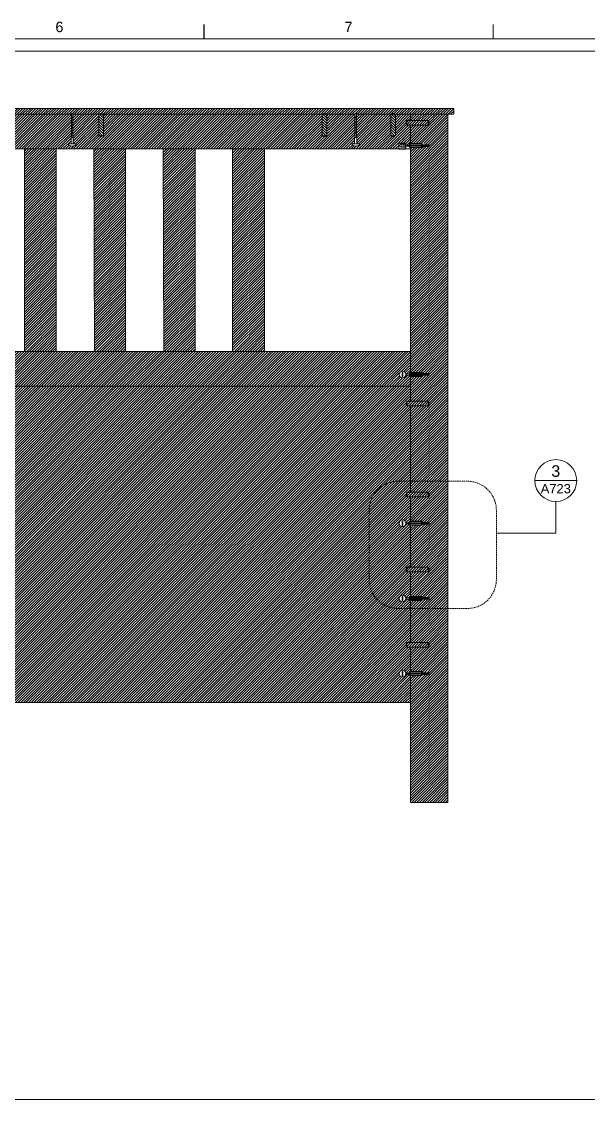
# Paper-space layout 'A722' of a CAD drawing. Header units: centimetres, sheet in millimetres. Extents: x 13 to 579, y 10 to 416.
# Drawn here: x 290.1 to 388.1, y 228.5 to 414.9 of the extents above; entities that cross this region are included whole.
import ezdxf
from ezdxf.enums import TextEntityAlignment as Align

# ---------------------------------------------------------------- set-up
doc = ezdxf.new("R2010")
doc.units = ezdxf.units.CM
doc.linetypes.add('DASHED', pattern=[0.75, 0.5, -0.25])
for name, color, linetype, lineweight in [('A-ANNO-SYMB', 3, 'Continuous', 18), ('A-ELEV-MBE', 8, 'Continuous', 18), ('A-FURN', 8, 'Continuous', 18), ('A-SECT-MCUT1', 7, 'Continuous', 13), ('G-ANNO-NPLT', 2, 'Continuous', 18), ('G-ANNO-TEXT', 3, 'Continuous', 18), ('G-ANNO-TTLB', 3, 'Continuous', 18)]:
    doc.layers.add(name, color=color, linetype=linetype, lineweight=lineweight)
doc.styles.add('ARIAL', font='arial.ttf')
pattern_1 = [(45, (-1043.21104, 453.32193), (-0.2245064, 0.2245064), [])]

# ---------------------------------------------------------------- blocks, each defined once
blk = doc.blocks.new('12222222')
at = {"layer": 'A-SECT-MCUT1'}
for p, q in [((5575.4, 337.4), (5568.4, 337.4)), ((5568.4, 315.4), (5568.4, 337.4)), ((5575.4, 336.2), (5568.4, 336.2)), ((5569.4, 316.6), (5569.4, 336.2)), ((5569.9, 348.1), (5573.9, 346.9)), ((5569.9, 346.8), (5573.9, 345.7)), ((5569.9, 345.6), (5573.9, 344.4)), ((5569.9, 344.3), (5573.9, 343.2)), ((5569.9, 343.1), (5573.9, 341.9)), ((5569.9, 341.9), (5573.9, 340.7)), ((5569.9, 340.6), (5573.9, 339.4)), ((5569.9, 339.4), (5573.9, 338.2)), ((5573.1, 349.4), (5570.7, 349.4)), ((5571.4, 336.2), (5571.4, 316.6)), ((5572.4, 336.2), (5572.4, 316.6)), ((5574.4, 316.6), (5574.4, 336.2)), ((5575.4, 315.4), (5575.4, 337.4)), ((5575.4, 337.4), (5575.4, 336.2)), ((5567.8, 308.9), (5569.3, 308.9)), ((5567.8, 297.3), (5567.8, 308.9)), ((5569.3, 308.9), (5567.8, 308.9)), ((5575.4, 316.6), (5568.4, 316.6)), ((5575.4, 315.4), (5568.4, 315.4)), ((5569.3, 308.9), (5569.3, 300.9)), ((5569.3, 305.4), (5569.3, 307.9)), ((5574.5, 307.9), (5569.3, 307.9)), ((5574.5, 305.4), (5569.3, 305.4)), ((5569.3, 305.4), (5574.5, 305.4)), ((5574.5, 302.4), (5569.3, 302.4)), ((5570.9, 307.9), (5570.9, 315.4)), ((5572.9, 307.9), (5572.9, 315.4)), ((5574.5, 308.9), (5577.8, 308.9)), ((5574.5, 308.9), (5574.5, 300.9)), ((5574.5, 305.4), (5574.5, 307.9)), ((5575.4, 315.4), (5575.4, 316.6)), ((5577.8, 297.3), (5577.8, 308.9)), ((5577.8, 297.3), (5567.8, 297.3))]:
    blk.add_line(p, q, dxfattribs=at)
for points in [[(5570.7, 349.4), (5570.7, 337.4)], [(5573.1, 337.4), (5573.1, 349.4)]]:
    blk.add_lwpolyline(points, dxfattribs=at)
blk.add_arc((5571.9, 301.4), 2.67, 190.3048, 349.6952, dxfattribs=at)
blk = doc.blocks.new('DETAGLI')
at = {"layer": 'A-ANNO-SYMB', "linetype": 'Continuous'}
blk.add_line((486.66, 356.17), (504.76, 356.17), dxfattribs=at)
blk.add_circle((495.71, 356.17), 9.05, dxfattribs=at)
for tag, p in [('TAVOLA', (495.71, 362.76)), ('SEZIONE', (495.71, 354.67))]:
    blk.add_attdef(tag, text='', height=5, dxfattribs=at).set_placement(p, align=Align.TOP_CENTER)

psp = doc.layouts.new('A722')

# ---------------------------------------------------------------- hatches: boundary and pattern name
at = {"layer": 'A-ELEV-MBE'}
h = psp.add_hatch(dxfattribs=at)
h.set_pattern_fill('ANSI31', color=256, scale=0.1)
h.set_pattern_definition(pattern_1)
h.paths.add_polyline_path([(364.84, 399.85), (363.84, 399.85), (357.34, 399.85), (198.84, 399.85), (197.84, 399.85), (197.84, 398.85), (207.94, 398.85), (208.19, 399), (208.49, 399), (208.74, 398.85), (214.66, 398.85), (214.66, 399), (214.92, 399), (214.92, 398.85), (219.79, 398.85), (220.04, 399), (220.34, 399), (220.59, 398.85), (258.44, 398.85), (258.69, 399), (258.99, 399), (259.24, 398.85), (263.71, 398.85), (263.71, 399), (263.97, 399), (263.97, 398.85), (298.71, 398.85), (298.71, 399), (298.97, 399), (298.97, 398.85), (303.44, 398.85), (303.69, 399), (303.99, 399), (304.24, 398.85), (342.09, 398.85), (342.34, 399), (342.64, 399), (342.89, 398.85), (347.76, 398.85), (347.76, 399), (348.02, 399), (348.02, 398.85), (353.94, 398.85), (354.19, 399), (354.49, 399), (354.74, 398.85), (364.84, 398.85)])
h = psp.add_hatch(dxfattribs=at)
h.set_pattern_fill('ANSI31', color=256, scale=0.1)
h.set_pattern_definition(pattern_1)
h.paths.add_polyline_path([(342.09, 398.85), (304.24, 398.85), (304.24, 395.15), (303.99, 395), (303.69, 395), (303.44, 395.15), (303.44, 398.85), (298.97, 398.85), (298.97, 398.51), (298.97, 397.42), (298.97, 395.05), (299.04, 394.85), (299.04, 393.75), (299.5, 393.75), (299.5, 393.56, -0.133853), (298.9, 393.36), (298.87, 393.36, -0.162936), (298.2, 393.56), (298.2, 393.75), (298.64, 393.75), (298.64, 395.05), (298.71, 395.05), (298.71, 397.7), (298.71, 398.5), (298.71, 398.85), (263.97, 398.85), (263.97, 398.51), (263.97, 397.42), (263.97, 395.05), (264.04, 394.85), (264.04, 393.75), (264.5, 393.75), (264.5, 393.56, -0.133853), (263.9, 393.36), (263.87, 393.36, -0.162936), (263.2, 393.56), (263.2, 393.75), (263.64, 393.75), (263.64, 395.05), (263.71, 395.05), (263.71, 397.7), (263.71, 398.5), (263.71, 398.85), (259.24, 398.85), (259.24, 395.15), (258.99, 395), (258.69, 395), (258.44, 395.15), (258.44, 398.85), (220.59, 398.85), (220.59, 395.15), (220.34, 395), (220.04, 395), (219.79, 395.15), (219.79, 398.85), (214.92, 398.85), (214.92, 398.51), (214.92, 397.42), (214.92, 395.05), (214.99, 394.85), (214.99, 393.75), (215.45, 393.75), (215.45, 393.56, -0.133853), (214.85, 393.36), (214.82, 393.36, -0.162936), (214.15, 393.56), (214.15, 393.75), (214.59, 393.75), (214.59, 395.05), (214.66, 395.05), (214.66, 397.7), (214.66, 398.5), (214.66, 398.85), (208.74, 398.85), (208.74, 395.15), (208.49, 395), (208.19, 395), (207.94, 395.15), (207.94, 398.85), (205.34, 398.85), (205.34, 397.75), (205.94, 397.75), (206.09, 397.5), (206.09, 397.2), (205.94, 396.95), (205.34, 396.95), (205.34, 393.78), (205.49, 393.78), (205.49, 393.33), (206.24, 393.33), (206.49, 393.27), (206.49, 393.7), (206.14, 393.7), (206.14, 393.85), (207.3, 393.85), (207.3, 392.85), (230.59, 392.85), (236.09, 392.85), (242.59, 392.85), (248.09, 392.85), (254.59, 392.85), (260.09, 392.85), (266.59, 392.85), (272.09, 392.85), (278.59, 392.85), (284.09, 392.85), (290.59, 392.85), (296.09, 392.85), (302.59, 392.85), (308.09, 392.85), (314.59, 392.85), (320.09, 392.85), (326.59, 392.85), (332.09, 392.85), (355.38, 392.85), (355.38, 393.85), (356.54, 393.85), (356.54, 393.53), (357.19, 393.53), (357.19, 393.78), (357.34, 393.78), (357.34, 396.95), (356.74, 396.95), (356.59, 397.2), (356.59, 397.5), (356.74, 397.75), (357.34, 397.75), (357.34, 398.85), (354.74, 398.85), (354.74, 395.15), (354.49, 395), (354.19, 395), (353.94, 395.15), (353.94, 398.85), (348.02, 398.85), (348.02, 398.51), (348.02, 397.42), (348.02, 395.05), (348.09, 394.85), (348.09, 393.75), (348.55, 393.75), (348.55, 393.56, -0.133853), (347.95, 393.36), (347.92, 393.36, -0.162936), (347.25, 393.56), (347.25, 393.75), (347.69, 393.75), (347.69, 395.05), (347.76, 395.05), (347.76, 397.7), (347.76, 398.5), (347.76, 398.85), (342.89, 398.85), (342.89, 395.15), (342.64, 395), (342.34, 395), (342.09, 395.15)])
h = psp.add_hatch(dxfattribs=at)
h.set_pattern_fill('ANSI31', color=256, scale=0.1)
h.set_pattern_definition(pattern_1)
h.paths.add_polyline_path([(363.84, 398.85), (357.34, 398.85), (357.34, 397.75), (360.44, 397.75), (360.68, 397.35), (360.44, 396.95), (357.34, 396.95), (357.34, 393.78), (359.75, 393.78), (359.68, 393.55), (359.8, 393.55), (359.83, 393.63), (360.45, 393.63), (360.42, 393.55), (360.59, 393.55), (360.59, 393.32), (360.36, 393.32), (360.33, 393.23), (360.08, 393.23), (360.08, 393.23), (359.59, 393.23), (359.61, 393.32), (359.49, 393.32), (359.39, 392.97), (359.39, 393.08), (357.34, 393.08), (357.34, 354.2), (359.39, 354.2), (359.39, 353.5), (357.34, 353.5), (357.34, 351.85), (357.34, 349.25), (360.44, 349.25), (360.68, 348.85), (360.44, 348.45), (357.34, 348.45), (357.34, 345.85), (357.34, 333.51), (360.44, 333.51), (360.68, 333.11), (360.44, 332.71), (357.34, 332.71), (357.34, 328.46), (359.39, 328.46), (359.39, 327.76), (357.34, 327.76), (357.34, 320.51), (360.44, 320.51), (360.68, 320.11), (360.44, 319.71), (357.34, 319.71), (357.34, 315.46), (359.39, 315.46), (359.39, 314.76), (357.34, 314.76), (357.34, 307.51), (360.44, 307.51), (360.68, 307.11), (360.44, 306.71), (357.34, 306.71), (357.34, 302.46), (359.39, 302.46), (359.39, 301.76), (357.34, 301.76), (357.34, 279.85), (363.84, 279.85), (363.84, 345.85)])
h = psp.add_hatch(dxfattribs=at)
h.set_pattern_fill('ANSI31', color=256, scale=0.1)
h.set_pattern_definition(pattern_1)
h.paths.add_polyline_path([(355.38, 393.85), (356.54, 393.85), (356.54, 393.7), (355.74, 393.7)], flags=17)
h = psp.add_hatch(dxfattribs=at)
h.set_pattern_fill('ANSI31', color=256, scale=0.1)
h.set_pattern_definition(pattern_1)
h.paths.add_polyline_path([(296.09, 392.85), (290.59, 392.85), (290.59, 357.85), (292.63, 357.85), (296.09, 357.85)])
h = psp.add_hatch(dxfattribs=at)
h.set_pattern_fill('ANSI31', color=256, scale=0.1)
h.set_pattern_definition(pattern_1)
h.paths.add_polyline_path([(308.09, 392.85), (302.59, 392.85), (302.72, 357.85), (308.09, 357.85)])
h = psp.add_hatch(dxfattribs=at)
h.set_pattern_fill('ANSI31', color=256, scale=0.1)
h.set_pattern_definition(pattern_1)
h.paths.add_polyline_path([(320.09, 392.85), (314.59, 392.85), (314.7, 357.85), (320.09, 357.85)])
h = psp.add_hatch(dxfattribs=at)
h.set_pattern_fill('ANSI31', color=256, scale=0.1)
h.set_pattern_definition(pattern_1)
h.paths.add_polyline_path([(332.09, 392.85), (326.59, 392.85), (326.59, 357.85), (332.09, 357.85)])
h = psp.add_hatch(dxfattribs=at)
h.set_pattern_fill('ANSI31', color=256, scale=0.1)
h.set_pattern_definition(pattern_1)
h.paths.add_polyline_path([(357.34, 357.85), (292.63, 357.85), (290.59, 357.85), (215.47, 357.85), (205.34, 357.85), (205.34, 354.2), (205.49, 354.2), (205.49, 353.95), (206.14, 353.95, -0.916908), (207.29, 353.85, -0.916908), (206.14, 353.75), (205.49, 353.75), (205.49, 353.5), (205.34, 353.5), (205.34, 351.85), (357.34, 351.85), (357.34, 353.5), (357.19, 353.5), (357.19, 353.75), (356.54, 353.75, -0.916908), (355.39, 353.85, -0.916908), (356.54, 353.95), (357.19, 353.95), (357.19, 354.2), (357.34, 354.2)])
h = psp.add_hatch(dxfattribs=at)
h.set_pattern_fill('ANSI31', color=256, scale=0.1)
h.set_pattern_definition(pattern_1)
h.paths.add_polyline_path([(357.34, 319.71), (356.74, 319.71), (356.59, 319.96), (356.59, 320.26), (356.74, 320.51), (357.34, 320.51), (357.34, 327.76), (357.19, 327.76), (357.19, 328.01), (356.54, 328.01, -0.916908), (355.39, 328.11, -0.916908), (356.54, 328.21), (357.19, 328.21), (357.19, 328.46), (357.34, 328.46), (357.34, 332.71), (356.74, 332.71), (356.59, 332.96), (356.59, 333.26), (356.74, 333.51), (357.34, 333.51), (357.34, 345.85), (357.34, 348.45), (356.74, 348.45), (356.59, 348.7), (356.59, 349), (356.74, 349.25), (357.34, 349.25), (357.34, 351.85), (205.34, 351.85), (205.34, 349.25), (205.94, 349.25), (206.09, 349), (206.09, 348.7), (205.94, 348.45), (205.34, 348.45), (205.34, 333.51), (205.94, 333.51), (206.09, 333.26), (206.09, 332.96), (205.94, 332.71), (205.34, 332.71), (205.34, 328.46), (205.49, 328.46), (205.49, 328.21), (206.14, 328.21, -0.916908), (207.29, 328.11, -0.916908), (206.14, 328.01), (205.49, 328.01), (205.49, 327.76), (205.34, 327.76), (205.34, 320.51), (205.94, 320.51), (206.09, 320.26), (206.09, 319.96), (205.94, 319.71), (205.34, 319.71), (205.34, 315.46), (205.49, 315.46), (205.49, 315.21), (206.14, 315.21, -0.916908), (207.29, 315.11, -0.916908), (206.14, 315.01), (205.49, 315.01), (205.49, 314.76), (205.34, 314.76), (205.34, 307.51), (205.94, 307.51), (206.09, 307.26), (206.09, 306.96), (205.94, 306.71), (205.34, 306.71), (205.34, 302.46), (205.49, 302.46), (205.49, 302.21), (206.14, 302.21, -0.916908), (207.29, 302.11, -0.916908), (206.14, 302.01), (205.49, 302.01), (205.49, 301.76), (205.34, 301.76), (205.34, 297.11), (357.34, 297.11), (357.34, 301.76), (357.19, 301.76), (357.19, 302.01), (356.54, 302.01, -0.916908), (355.39, 302.11, -0.916908), (356.54, 302.21), (357.19, 302.21), (357.19, 302.46), (357.34, 302.46), (357.34, 306.71), (356.74, 306.71), (356.59, 306.96), (356.59, 307.26), (356.74, 307.51), (357.34, 307.51), (357.34, 314.76), (357.19, 314.76), (357.19, 315.01), (356.54, 315.01, -0.916908), (355.39, 315.11, -0.916908), (356.54, 315.21), (357.19, 315.21), (357.19, 315.46), (357.34, 315.46)])
h.paths.add_polyline_path([(279.37, 317.35, -1), (278.87, 317.35, -1)], flags=16)
h.paths.add_polyline_path([(279.37, 311.35, -1), (278.87, 311.35, -1)], flags=16)
h.paths.add_polyline_path([(278.42, 306.92), (284.25, 306.92), (284.25, 304.31), (284.98, 304.31), (284.98, 303.06), (283.94, 303.06), (283.94, 303.27), (283.84, 303.27), (283.84, 302.11), (278.84, 302.11), (278.84, 303.27), (278.73, 303.27), (278.73, 303.06), (277.69, 303.06), (277.69, 304.31), (278.42, 304.31)], flags=16)
h.paths.add_polyline_path([(279.37, 306.35, -1), (278.87, 306.35, -1)], flags=0)
h.paths.add_polyline_path([(279.37, 304.88, -1), (278.87, 304.88, -1)], flags=0)
h.paths.add_polyline_path([(281.59, 316.87, -1), (281.09, 316.87, -1)], flags=16)
h.paths.add_polyline_path([(281.59, 310.87, -1), (281.09, 310.87, -1)], flags=16)
h.paths.add_polyline_path([(281.59, 305.87, -1), (281.09, 305.87, -1)], flags=0)
h.paths.add_polyline_path([(283.8, 317.35, -1), (283.3, 317.35, -1)], flags=16)
h.paths.add_polyline_path([(283.8, 311.35, -1), (283.3, 311.35, -1)], flags=16)
h.paths.add_polyline_path([(283.8, 306.35, -1), (283.3, 306.35, -1)], flags=0)
h.paths.add_polyline_path([(283.8, 304.88, -1), (283.3, 304.88, -1)], flags=0)
h = psp.add_hatch(dxfattribs=at)
h.set_pattern_fill('ANSI31', color=256, scale=0.1)
h.set_pattern_definition(pattern_1)
h.paths.add_polyline_path([(356.59, 348.7), (356.59, 349.25), (356.74, 349.25), (356.74, 348.45)], flags=17)
h = psp.add_hatch(dxfattribs=at)
h.set_pattern_fill('ANSI31', color=256, scale=0.1)
h.set_pattern_definition(pattern_1)
h.paths.add_polyline_path([(356.74, 333.51), (356.74, 332.71), (356.59, 332.96), (356.59, 333.51)], flags=17)
h = psp.add_hatch(dxfattribs=at)
h.set_pattern_fill('ANSI31', color=256, scale=0.1)
h.set_pattern_definition(pattern_1)
h.paths.add_polyline_path([(356.74, 320.51), (356.74, 319.71), (356.59, 319.96), (356.59, 320.51)], flags=17)
h = psp.add_hatch(dxfattribs=at)
h.set_pattern_fill('ANSI31', color=256, scale=0.1)
h.set_pattern_definition(pattern_1)
h.paths.add_polyline_path([(356.74, 307.51), (356.74, 306.71), (356.59, 306.96), (356.59, 307.51)], flags=17)
at = {"layer": 'A-SECT-MCUT1'}
h = psp.add_hatch(dxfattribs=at)
h.set_pattern_fill('ANSI31', color=256, scale=0.1, angle=90)
h.set_pattern_definition([(135, (306.46013, -351.66612), (-0.2245064, -0.2245064), [])])
h.paths.add_polyline_path([(303.44, 395.15), (304.24, 395.15), (304.24, 398.85), (303.44, 398.85)])
h = psp.add_hatch(dxfattribs=at)
h.set_pattern_fill('ANSI31', color=256, scale=0.1, angle=90)
h.set_pattern_definition([(135, (345.11013, -351.66612), (-0.2245064, -0.2245064), [])])
h.paths.add_polyline_path([(342.09, 395.15), (342.89, 395.15), (342.89, 398.85), (342.09, 398.85)])
h = psp.add_hatch(dxfattribs=at)
h.set_pattern_fill('ANSI31', color=256, scale=0.1, angle=90)
h.set_pattern_definition([(135, (356.96013, -351.66612), (-0.2245064, -0.2245064), [])])
h.paths.add_polyline_path([(353.94, 395.15), (354.74, 395.15), (354.74, 398.85), (353.94, 398.85)])
h = psp.add_hatch(dxfattribs=at)
h.set_pattern_fill('ANSI31', color=256, scale=0.1)
h.set_pattern_definition([(45, (-786.07343, 394.72345), (-0.2245064, 0.2245064), [])])
h.paths.add_polyline_path([(356.74, 397.75), (356.74, 396.95), (360.44, 396.95), (360.44, 397.75)])
h = psp.add_hatch(dxfattribs=at)
h.set_pattern_fill('ANSI31', color=256, scale=0.1)
h.set_pattern_definition([(45, (-786.07343, 346.22345), (-0.2245064, 0.2245064), [])])
h.paths.add_polyline_path([(356.74, 349.25), (356.74, 348.45), (360.44, 348.45), (360.44, 349.25)])
h = psp.add_hatch(dxfattribs=at)
h.set_pattern_fill('ANSI31', color=256, scale=0.1)
h.set_pattern_definition([(45, (-786.07343, 330.48715), (-0.2245064, 0.2245064), [])])
h.paths.add_polyline_path([(356.74, 333.51), (356.74, 332.71), (360.44, 332.71), (360.44, 333.51)])
h = psp.add_hatch(dxfattribs=at)
h.set_pattern_fill('ANSI31', color=256, scale=0.1)
h.set_pattern_definition([(45, (-786.07343, 317.48715), (-0.2245064, 0.2245064), [])])
h.paths.add_polyline_path([(356.74, 320.51), (356.74, 319.71), (360.44, 319.71), (360.44, 320.51)])
h = psp.add_hatch(dxfattribs=at)
h.set_pattern_fill('ANSI31', color=256, scale=0.1)
h.set_pattern_definition([(45, (-786.07343, 304.48715), (-0.2245064, 0.2245064), [])])
h.paths.add_polyline_path([(356.74, 307.51), (356.74, 306.71), (360.44, 306.71), (360.44, 307.51)])

# ---------------------------------------------------------------- linework, layer by layer
at = {"layer": 'A-ANNO-SYMB'}
for p, q in [((382.49, 331.88), (382.49, 326.38)), ((382.49, 326.38), (372.21, 326.38))]:
    psp.add_line(p, q, dxfattribs=at)
at = {"layer": 'A-ANNO-SYMB', "linetype": 'DASHED', "ltscale": 0.5}
psp.add_lwpolyline([(355.21, 313.38), (367.21, 313.38, 0.414214), (372.21, 318.38), (372.21, 330.38, 0.414214), (367.21, 335.38), (355.21, 335.38, 0.414214), (350.21, 330.38), (350.21, 318.38, 0.414214)], format="xyb", close=True, dxfattribs=at)
at = {"layer": 'A-ELEV-MBE'}
for p, q in [((357.34, 399.85), (198.84, 399.85)), ((357.34, 399.85), (363.84, 399.85)), ((364.84, 399.85), (363.84, 399.85)), ((364.84, 398.85), (364.84, 399.85)), ((298.71, 398.85), (263.97, 398.85)), ((303.44, 398.85), (298.97, 398.85)), ((342.09, 398.85), (304.24, 398.85)), ((347.76, 398.85), (342.89, 398.85)), ((353.94, 398.85), (348.02, 398.85)), ((364.84, 398.85), (354.74, 398.85)), ((357.34, 397.75), (357.34, 398.85)), ((363.84, 398.85), (363.84, 345.85)), ((357.34, 393.78), (357.34, 396.95)), ((284.09, 392.85), (290.59, 392.85)), ((290.59, 392.85), (290.59, 357.85)), ((290.59, 392.85), (296.09, 392.85)), ((296.09, 392.85), (296.09, 357.85)), ((296.09, 392.85), (302.59, 392.85)), ((302.59, 392.85), (302.72, 357.85)), ((302.59, 392.85), (308.09, 392.85)), ((308.09, 392.85), (308.09, 357.85)), ((308.09, 392.85), (314.59, 392.85)), ((314.59, 392.85), (314.7, 357.85)), ((314.59, 392.85), (320.09, 392.85)), ((320.09, 392.85), (320.09, 357.85)), ((320.09, 392.85), (326.59, 392.85)), ((326.59, 392.85), (326.59, 357.85)), ((326.59, 392.85), (332.09, 392.85)), ((332.09, 392.85), (332.09, 357.85)), ((332.09, 392.85), (357.34, 392.85)), ((357.34, 354.2), (357.34, 393.08)), ((215.47, 357.85), (292.63, 357.85)), ((292.63, 357.85), (357.34, 357.85)), ((357.34, 349.25), (357.34, 353.5)), ((205.34, 351.85), (357.34, 351.85)), ((357.34, 345.85), (357.34, 348.45)), ((357.34, 345.85), (357.34, 333.51)), ((363.84, 345.85), (363.84, 279.85)), ((357.34, 332.71), (357.34, 328.46)), ((357.34, 327.76), (357.34, 320.51)), ((357.34, 319.71), (357.34, 315.46)), ((357.34, 314.76), (357.34, 307.51)), ((357.34, 306.71), (357.34, 302.46)), ((357.34, 301.76), (357.34, 279.85)), ((357.34, 297.11), (205.34, 297.11)), ((363.84, 279.85), (357.34, 279.85))]:
    psp.add_line(p, q, dxfattribs=at)
at = {"layer": 'A-FURN'}
for p, q in [((356.55, 328.11), (356.55, 328.11)), ((356.55, 315.11), (356.55, 315.11)), ((356.55, 302.11), (356.55, 302.11))]:
    psp.add_line(p, q, dxfattribs=at)
at = {"layer": 'A-SECT-MCUT1'}
for p, q in [((298.71, 398.5), (298.71, 399)), ((298.97, 399), (298.71, 399)), ((298.97, 398.51), (298.97, 399)), ((303.44, 398.85), (303.69, 399)), ((303.69, 399), (303.99, 399)), ((303.99, 399), (304.24, 398.85)), ((342.09, 398.85), (342.34, 399)), ((342.64, 399), (342.34, 399)), ((342.64, 399), (342.89, 398.85)), ((347.76, 398.5), (347.76, 399)), ((348.02, 399), (347.76, 399)), ((348.02, 398.51), (348.02, 399)), ((353.94, 398.85), (354.19, 399)), ((354.49, 399), (354.19, 399)), ((354.49, 399), (354.74, 398.85)), ((298.64, 398.71), (299.04, 398.73)), ((298.64, 398.49), (299.04, 398.51)), ((298.64, 398.49), (299.04, 398.51)), ((298.64, 398.28), (299.04, 398.3)), ((298.64, 398.06), (299.04, 398.08)), ((298.64, 397.85), (299.04, 397.87)), ((298.64, 397.63), (299.04, 397.65)), ((298.64, 397.41), (299.04, 397.44)), ((298.64, 397.2), (299.04, 397.22)), ((298.71, 397.42), (298.71, 398.5)), ((298.71, 395.05), (298.71, 397.7)), ((298.97, 397.42), (298.97, 398.51)), ((298.97, 395.05), (298.97, 397.7)), ((303.44, 398.85), (304.24, 398.85)), ((303.44, 395.15), (303.44, 398.85)), ((304.24, 395.15), (304.24, 398.85)), ((342.09, 395.15), (342.09, 398.85)), ((342.09, 398.85), (342.89, 398.85)), ((342.89, 395.15), (342.89, 398.85)), ((347.69, 398.71), (348.09, 398.73)), ((347.69, 398.49), (348.09, 398.51)), ((347.69, 398.49), (348.09, 398.51)), ((347.69, 398.28), (348.09, 398.3)), ((347.69, 398.06), (348.09, 398.08)), ((347.69, 397.85), (348.09, 397.87)), ((347.69, 397.63), (348.09, 397.65)), ((347.69, 397.41), (348.09, 397.44)), ((347.69, 397.2), (348.09, 397.22)), ((347.76, 397.42), (347.76, 398.5)), ((347.76, 395.05), (347.76, 397.7)), ((348.02, 397.42), (348.02, 398.51)), ((348.02, 395.05), (348.02, 397.7)), ((353.94, 395.15), (353.94, 398.85)), ((353.94, 398.85), (354.74, 398.85)), ((354.74, 395.15), (354.74, 398.85)), ((356.74, 397.75), (356.59, 397.5)), ((356.59, 397.2), (356.59, 397.5)), ((356.59, 397.2), (356.74, 396.95)), ((356.74, 397.75), (356.74, 396.95)), ((360.44, 397.75), (356.74, 397.75)), ((360.44, 397.75), (360.44, 396.95)), ((360.59, 397.5), (360.44, 397.75)), ((360.59, 397.2), (360.44, 396.95)), ((360.59, 397.5), (360.59, 397.2)), ((298.64, 396.98), (299.04, 397.01)), ((298.64, 396.77), (299.04, 396.79)), ((298.64, 396.55), (299.04, 396.58)), ((298.64, 396.34), (299.04, 396.36)), ((298.64, 396.12), (299.04, 396.15)), ((298.64, 396.12), (299.04, 396.15)), ((298.64, 395.91), (299.04, 395.93)), ((298.64, 395.69), (299.04, 395.72)), ((298.64, 395.48), (299.04, 395.5)), ((298.64, 395.26), (299.04, 395.29)), ((347.69, 396.98), (348.09, 397.01)), ((347.69, 396.77), (348.09, 396.79)), ((347.69, 396.55), (348.09, 396.58)), ((347.69, 396.34), (348.09, 396.36)), ((347.69, 396.12), (348.09, 396.15)), ((347.69, 396.12), (348.09, 396.15)), ((347.69, 395.91), (348.09, 395.93)), ((347.69, 395.69), (348.09, 395.72)), ((347.69, 395.48), (348.09, 395.5)), ((347.69, 395.26), (348.09, 395.29)), ((360.44, 396.95), (356.74, 396.95)), ((298.64, 395.05), (299.04, 395.07)), ((298.71, 395.05), (298.64, 394.85)), ((298.64, 393.75), (298.64, 394.85)), ((298.64, 394.85), (299.04, 394.85)), ((299.04, 394.85), (298.97, 395.05)), ((299.04, 393.75), (299.04, 394.85)), ((299.5, 393.75), (299.5, 393.56)), ((303.44, 395.15), (304.24, 395.15)), ((303.69, 395), (303.44, 395.15)), ((303.69, 395), (303.99, 395)), ((303.99, 395), (304.24, 395.15)), ((342.09, 395.15), (342.89, 395.15)), ((342.34, 395), (342.09, 395.15)), ((342.34, 395), (342.64, 395)), ((342.64, 395), (342.89, 395.15)), ((347.69, 395.05), (348.09, 395.07)), ((347.76, 395.05), (347.69, 394.85)), ((347.69, 393.75), (347.69, 394.85)), ((347.69, 394.85), (348.09, 394.85)), ((348.09, 394.85), (348.02, 395.05)), ((348.09, 393.75), (348.09, 394.85)), ((348.55, 393.75), (348.55, 393.56)), ((353.94, 395.15), (354.74, 395.15)), ((354.19, 395), (353.94, 395.15)), ((354.19, 395), (354.49, 395)), ((354.49, 395), (354.74, 395.15)), ((355.89, 353.49), (355.89, 354.21)), ((356.05, 353.49), (355.89, 353.49)), ((356.05, 354.21), (356.05, 353.49)), ((356.54, 353.95), (357.19, 353.95)), ((356.54, 353.75), (357.19, 353.75)), ((357.19, 354.2), (357.19, 353.5)), ((357.19, 354.2), (359.39, 354.2)), ((357.19, 353.5), (359.39, 353.5)), ((357.31, 354.1), (359.27, 354.1)), ((357.31, 354.1), (357.31, 353.6)), ((359.27, 353.9), (357.31, 353.9)), ((359.27, 353.8), (357.31, 353.8)), ((357.31, 353.6), (359.27, 353.6)), ((359.39, 354.2), (359.27, 354.2)), ((359.27, 354.2), (359.27, 353.5)), ((359.39, 354.2), (359.39, 353.5)), ((359.58, 353.65), (359.46, 354.05)), ((359.7, 353.65), (359.59, 354.05)), ((359.83, 353.65), (359.71, 354.05)), ((359.95, 353.65), (359.84, 354.05)), ((360.08, 353.65), (359.96, 354.05)), ((360.2, 353.65), (360.09, 354.05)), ((360.33, 353.65), (360.21, 354.05)), ((360.45, 353.65), (360.33, 354.05)), ((360.59, 353.96), (360.59, 353.73)), ((356.74, 349.25), (356.59, 349)), ((356.59, 348.7), (356.59, 349)), ((356.59, 348.7), (356.74, 348.45)), ((356.74, 349.25), (356.74, 348.45)), ((360.44, 349.25), (356.74, 349.25)), ((360.44, 349.25), (360.44, 348.45)), ((360.59, 349), (360.44, 349.25)), ((360.59, 348.7), (360.44, 348.45)), ((360.59, 349), (360.59, 348.7)), ((360.44, 348.45), (356.74, 348.45)), ((356.74, 333.51), (356.59, 333.26)), ((356.59, 332.96), (356.59, 333.26)), ((356.59, 332.96), (356.74, 332.71)), ((356.74, 333.51), (356.74, 332.71)), ((360.44, 333.51), (356.74, 333.51)), ((360.44, 332.71), (356.74, 332.71)), ((360.44, 333.51), (360.44, 332.71)), ((360.59, 333.26), (360.44, 333.51)), ((360.59, 332.96), (360.44, 332.71)), ((360.59, 333.26), (360.59, 332.96)), ((355.89, 327.75), (355.89, 328.47)), ((356.05, 328.47), (356.05, 327.75)), ((356.54, 328.21), (357.19, 328.21)), ((357.19, 328.46), (357.19, 327.76)), ((357.19, 328.46), (359.39, 328.46)), ((357.31, 328.46), (357.31, 327.76)), ((357.31, 328.36), (359.27, 328.36)), ((359.27, 328.16), (357.31, 328.16)), ((359.39, 328.46), (359.27, 328.46)), ((359.27, 328.46), (359.27, 327.76)), ((359.39, 328.46), (359.39, 327.76)), ((359.58, 327.91), (359.46, 328.31)), ((359.7, 327.91), (359.59, 328.31)), ((359.83, 327.91), (359.71, 328.31)), ((359.95, 327.91), (359.84, 328.31)), ((360.08, 327.91), (359.96, 328.31)), ((360.2, 327.91), (360.09, 328.31)), ((360.33, 327.91), (360.21, 328.31)), ((360.45, 327.91), (360.33, 328.31)), ((360.59, 328.23), (360.59, 327.99)), ((356.54, 328.01), (357.19, 328.01)), ((357.19, 327.76), (359.39, 327.76)), ((359.27, 328.06), (357.31, 328.06)), ((357.31, 327.86), (359.27, 327.86)), ((356.74, 320.51), (356.59, 320.26)), ((356.59, 319.96), (356.59, 320.26)), ((356.59, 319.96), (356.74, 319.71)), ((356.74, 320.51), (356.74, 319.71)), ((360.44, 320.51), (356.74, 320.51)), ((360.44, 319.71), (356.74, 319.71)), ((360.44, 320.51), (360.44, 319.71)), ((360.59, 320.26), (360.44, 320.51)), ((360.59, 319.96), (360.44, 319.71)), ((360.59, 320.26), (360.59, 319.96)), ((355.89, 314.75), (355.89, 315.47)), ((356.05, 315.47), (356.05, 314.75)), ((356.54, 315.21), (357.19, 315.21)), ((357.19, 315.46), (359.39, 315.46)), ((357.19, 315.46), (357.19, 314.76)), ((357.31, 315.36), (359.27, 315.36)), ((357.31, 315.36), (357.31, 314.86)), ((359.27, 315.16), (357.31, 315.16)), ((359.27, 315.06), (357.31, 315.06)), ((359.39, 315.46), (359.27, 315.46)), ((359.27, 315.46), (359.27, 314.76)), ((359.39, 315.46), (359.39, 314.76)), ((359.58, 314.91), (359.46, 315.31)), ((359.7, 314.91), (359.59, 315.31)), ((359.83, 314.91), (359.71, 315.31)), ((359.95, 314.91), (359.84, 315.31)), ((360.08, 314.91), (359.96, 315.31)), ((360.2, 314.91), (360.09, 315.31)), ((360.33, 314.91), (360.21, 315.31)), ((360.45, 314.91), (360.33, 315.31)), ((360.59, 315.23), (360.59, 314.99)), ((356.54, 315.01), (357.19, 315.01)), ((357.19, 314.76), (359.39, 314.76)), ((357.31, 314.86), (359.27, 314.86)), ((356.74, 307.51), (356.59, 307.26)), ((356.59, 306.96), (356.59, 307.26)), ((356.59, 306.96), (356.74, 306.71)), ((356.74, 307.51), (356.74, 306.71)), ((360.44, 307.51), (356.74, 307.51)), ((360.44, 306.71), (356.74, 306.71)), ((360.44, 307.51), (360.44, 306.71)), ((360.59, 307.26), (360.44, 307.51)), ((360.59, 306.96), (360.44, 306.71)), ((360.59, 307.26), (360.59, 306.96)), ((355.89, 301.75), (355.89, 302.47)), ((356.05, 302.47), (356.05, 301.75)), ((356.54, 302.21), (357.19, 302.21)), ((356.54, 302.01), (357.19, 302.01)), ((357.19, 302.46), (357.19, 301.76)), ((357.19, 302.46), (359.39, 302.46)), ((357.19, 302.46), (357.31, 302.46)), ((357.31, 302.46), (357.31, 301.76)), ((357.31, 302.36), (359.27, 302.36)), ((359.27, 302.16), (357.31, 302.16)), ((359.27, 302.06), (357.31, 302.06)), ((359.39, 302.46), (359.27, 302.46)), ((359.27, 302.46), (359.27, 301.76)), ((359.39, 302.46), (359.39, 301.76)), ((359.58, 301.91), (359.46, 302.31)), ((359.7, 301.91), (359.59, 302.31)), ((359.83, 301.91), (359.71, 302.31)), ((359.95, 301.91), (359.84, 302.31)), ((360.08, 301.91), (359.96, 302.31)), ((360.2, 301.91), (360.09, 302.31)), ((360.33, 301.91), (360.21, 302.31)), ((360.45, 301.91), (360.33, 302.31)), ((360.59, 302.23), (360.59, 301.99)), ((357.19, 301.76), (359.39, 301.76)), ((357.31, 301.86), (359.27, 301.86))]:
    psp.add_line(p, q, dxfattribs=at)
at = {"layer": 'A-SECT-MCUT1', "linetype": 'Continuous'}
for p, q in [((298.2, 393.75), (298.2, 393.56)), ((299.5, 393.75), (298.2, 393.75)), ((298.9, 393.36), (298.78, 393.36)), ((347.25, 393.75), (347.25, 393.56)), ((348.55, 393.75), (347.25, 393.75)), ((347.95, 393.36), (347.83, 393.36))]:
    psp.add_line(p, q, dxfattribs=at)
at = {"layer": 'A-SECT-MCUT1'}
for points in [[(359.39, 353.96), (360.59, 353.96)], [(360.59, 353.73), (359.39, 353.73)], [(359.39, 328.23), (360.59, 328.23)], [(360.59, 327.99), (359.39, 327.99)], [(359.39, 315.23), (360.59, 315.23)], [(360.59, 314.99), (359.39, 314.99)], [(359.39, 302.23), (360.59, 302.23)], [(360.59, 301.99), (359.39, 301.99)]]:
    psp.add_lwpolyline(points, dxfattribs=at)
for centre in [(355.97, 353.85), (355.97, 328.11), (355.97, 315.11), (355.97, 302.11)]:
    psp.add_circle(centre, 0.58, dxfattribs=at)
at = {"layer": 'A-SECT-MCUT1', "linetype": 'Continuous'}
for centre, radius, start, end in [((298.82, 394.46), 1.1, 235.237, 267.7461), ((298.84, 394.55), 1.19, 272.9028, 303.3985), ((347.87, 394.46), 1.1, 235.237, 267.7461), ((347.89, 394.55), 1.19, 272.9028, 303.3985)]:
    psp.add_arc(centre, radius, start, end, dxfattribs=at)
at = {"layer": 'A-SECT-MCUT1'}
for centre, radius, start, end in [((355.97, 353.8), 0.418, 78.9698, 101.0302), ((355.97, 328.06), 0.418, 78.9698, 101.0302), ((355.97, 328.19), 0.443, 259.6024, 280.3976), ((355.97, 315.06), 0.418, 78.9698, 101.0302), ((355.97, 315.19), 0.443, 259.6024, 280.3976), ((355.97, 302.06), 0.418, 78.9698, 101.0302), ((355.97, 302.19), 0.443, 259.6024, 280.3976)]:
    psp.add_arc(centre, radius, start, end, dxfattribs=at)
at = {"layer": 'G-ANNO-NPLT'}
psp.add_lwpolyline([(36.85, 409.77), (520.66, 409.77), (520.66, 228.47), (36.85, 228.47)], close=True, dxfattribs=at)
at = {"layer": 'G-ANNO-TTLB'}
psp.add_line((573.05, 411.89), (15.64, 411.89), dxfattribs=at)
at = {"layer": 'G-ANNO-TTLB', "const_width": 0.18, "flags": 128}
for points in [[(321.64, 414.39), (321.64, 411.89)], [(371.64, 414.39), (371.64, 411.89)]]:
    psp.add_lwpolyline(points, dxfattribs=at)

# ---------------------------------------------------------------- block references
at = {"layer": 'A-ANNO-SYMB'}
ref = psp.add_blockref('DETAGLI', (184.21, 193.03), dxfattribs=dict(at, xscale=0.4, yscale=0.4, zscale=0.4))
ref.add_attrib('SEZIONE', 'A723', dxfattribs={"linetype": 'Continuous', "height": 1.6, "style": 'ARIAL'}).set_placement((382.49, 334.9), align=Align.TOP_CENTER)
ref.add_attrib('TAVOLA', '3', dxfattribs={"linetype": 'Continuous', "height": 2, "style": 'ARIAL'}).set_placement((382.49, 338.14), align=Align.TOP_CENTER)
at = {"layer": 'A-SECT-MCUT1', "xscale": 0.1, "yscale": 0.1, "zscale": 0.1, "rotation": 270}
psp.add_blockref('12222222', (325.64, 950.62), dxfattribs=at)

# ---------------------------------------------------------------- texts
at = {"layer": 'G-ANNO-TEXT', "style": 'ARIAL'}
for s, p in [('6', (296.64, 413.96)), ('7', (346.64, 413.96))]:
    psp.add_text(s, height=1.8, dxfattribs=at).set_placement(p, align=Align.MIDDLE_CENTER)

doc.saveas('drawing.dxf')
